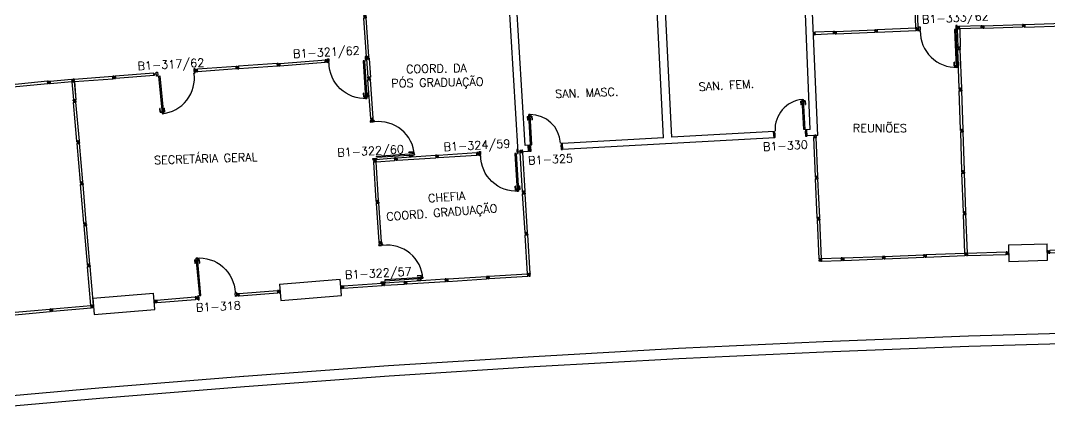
# Model space of a CAD drawing. Header units: millimetres. Extents: x 2958 to 3256, y 1036 to 1150.
# Drawn here: x 3075.35 to 3100.29, y 1122.4 to 1131.87 of the extents above; entities that cross this region are included whole.
import ezdxf

# ---------------------------------------------------------------- set-up
doc = ezdxf.new("R2010")
doc.units = ezdxf.units.MM
for name, color, linetype in [('ALV', 2, 'Continuous'), ('BANC', 2, 'Continuous'), ('DIV', 2, 'Continuous'), ('PORTA', 2, 'Continuous'), ('TEXTO', 2, 'Continuous'), ('TEXTO-ENDEREÇO', 2, 'Continuous')]:
    doc.layers.add(name, color=color, linetype=linetype)
doc.styles.add('UNB-100', font='simplex.shx', dxfattribs={"height": 0.2})
doc.styles.add('UNB-100-1', font='simplex.shx', dxfattribs={"height": 0.2})

# ---------------------------------------------------------------- blocks, each defined once
blk = doc.blocks.new('DIVMT-SLC')
for p, q in [((-0.03, 0.03), (-0.03, 0.006)), ((-0.008, 0.03), (-0.03, 0.03)), ((-0.0185, 0.006), (-0.03, 0.006)), ((-0.0185, -0.006), (-0.0185, 0.006)), ((-0.008, 0.03), (-0.008, 0.02)), ((-0.008, 0.02), (0.008, 0.02)), ((-0.0051, 0), (0.0051, 0)), ((0.0051, 0), (-0.0051, 0)), ((-0.0051, 0), (0.0051, 0)), ((0, -0.0051), (0, 0.0051)), ((0, 0.0051), (0, -0.0051)), ((0.008, 0.03), (0.008, 0.02)), ((0.008, 0.03), (0.03, 0.03)), ((0.0205, 0.006), (0.03, 0.006)), ((0.0205, -0.006), (0.0205, 0.006)), ((0.0205, 0.006), (0.0205, -0.006)), ((0.0205, 0.006), (0.03, 0.006)), ((0.97, 0.03), (0.03, 0.03)), ((0.03, 0.006), (0.03, 0.03)), ((0.03, -0.03), (0.03, 0.03)), ((0.03, -0.005), (0.03, 0.005)), ((0.97, -0.03), (0.97, 0.03)), ((0.97, 0.03), (0.97, 0.009)), ((0.97, 0.009), (0.97, 0.027)), ((0.9795, 0.006), (0.97, 0.006)), ((0.97, -0.005), (0.97, 0.005)), ((0.9795, 0.006), (0.9795, -0.006)), ((1.0051, 0), (0.9949, 0)), ((1, 0.0051), (1, -0.0051)), ((-0.0185, -0.006), (-0.03, -0.006)), ((-0.03, -0.03), (-0.03, -0.006)), ((-0.008, -0.03), (-0.03, -0.03)), ((-0.008, -0.03), (-0.008, -0.02)), ((-0.008, -0.02), (0.008, -0.02)), ((0.008, -0.03), (0.008, -0.02)), ((0.008, -0.03), (0.03, -0.03)), ((0.0205, -0.006), (0.03, -0.006)), ((0.0205, -0.006), (0.03, -0.006)), ((0.03, -0.006), (0.03, -0.03)), ((0.97, -0.03), (0.03, -0.03)), ((0.9795, -0.006), (0.97, -0.006)), ((0.97, -0.009), (0.97, -0.027))]:
    blk.add_line(p, q)
blk = doc.blocks.new('MTT-SLC')
for p, q in [((-0.008, 0.03), (-0.03, 0.03)), ((-0.03, 0.03), (-0.03, 0.006)), ((-0.0185, 0.006), (-0.03, 0.006)), ((-0.0185, -0.006), (-0.0185, 0.006)), ((-0.008, 0.03), (-0.008, 0.02)), ((-0.008, 0.02), (0.008, 0.02)), ((-0.0051, 0), (0.0051, 0)), ((0, -0.0051), (0, 0.0051)), ((0.008, 0.03), (0.03, 0.03)), ((0.008, 0.03), (0.008, 0.02)), ((0.0205, -0.006), (0.0205, 0.006)), ((0.0205, 0.006), (0.03, 0.006)), ((0.03, 0.006), (0.03, 0.03)), ((-0.03, -0.03), (-0.03, -0.006)), ((-0.0185, -0.006), (-0.03, -0.006)), ((-0.008, -0.03), (-0.03, -0.03)), ((-0.008, -0.02), (0.008, -0.02)), ((-0.008, -0.03), (-0.008, -0.02)), ((0.008, -0.03), (0.008, -0.02)), ((0.008, -0.03), (0.03, -0.03)), ((0.0205, -0.006), (0.03, -0.006)), ((0.03, -0.006), (0.03, -0.03))]:
    blk.add_line(p, q)
blk = doc.blocks.new('PDV2D-SLC')
at = {"layer": 'DIV'}
for p, q in [((0.03, 0.05), (0.06, 0.05)), ((0.03, 0.035), (0.03, 0.05)), ((0.03, -0.035), (0.03, 0.035)), ((0.06, 0.05), (0.06, -0.02)), ((0.941, 0.05), (0.941, -0.02)), ((0.971, 0.05), (0.941, 0.05)), ((0.971, 0.035), (0.971, 0.05)), ((0.971, -0.035), (0.971, 0.035)), ((0.03, -0.05), (0.03, -0.035)), ((0.05, -0.05), (0.03, -0.05)), ((0.05, -0.02), (0.06, -0.02)), ((0.05, -0.02), (0.05, -0.05)), ((0.079, -0.05), (0.109, -0.05)), ((0.079, -0.05), (0.079, -0.965)), ((0.109, -0.05), (0.109, -0.965)), ((0.951, -0.02), (0.941, -0.02)), ((0.951, -0.02), (0.951, -0.05)), ((0.951, -0.05), (0.971, -0.05)), ((0.971, -0.05), (0.971, -0.035)), ((0.109, -0.965), (0.079, -0.965))]:
    blk.add_line(p, q, dxfattribs=at)
at = {"layer": 'DIV', "color": 1}
for p, q in [((0.036, -0.925), (0.036, -0.835)), ((0.046, -0.835), (0.036, -0.835)), ((0.036, -0.925), (0.076, -0.925)), ((0.046, -0.915), (0.046, -0.835)), ((0.046, -0.915), (0.076, -0.915)), ((0.141, -0.915), (0.111, -0.915)), ((0.151, -0.925), (0.111, -0.925)), ((0.141, -0.915), (0.141, -0.835)), ((0.141, -0.835), (0.151, -0.835)), ((0.151, -0.925), (0.151, -0.835))]:
    blk.add_line(p, q, dxfattribs=at)
blk.add_arc((0.076, -0.1), 0.865, 270, 3.3214, dxfattribs=at)
blk = doc.blocks.new('MDIVMT-SLC')
for p, q in [((-0.03, 0.03), (-0.03, 0.006)), ((-0.008, 0.03), (-0.03, 0.03)), ((-0.0185, 0.006), (-0.03, 0.006)), ((-0.0185, -0.006), (-0.0185, 0.006)), ((-0.008, 0.03), (-0.008, 0.02)), ((-0.008, 0.02), (0.008, 0.02)), ((-0.0051, 0), (0.0051, 0)), ((-0.0051, 0), (0.0051, 0)), ((0, -0.0051), (0, 0.0051)), ((0, -0.0051), (0, 0.0051)), ((0.008, 0.03), (0.008, 0.02)), ((0.008, 0.03), (0.03, 0.03)), ((0.0205, 0.006), (0.03, 0.006)), ((0.0205, -0.006), (0.0205, 0.006)), ((0.0205, 0.006), (0.03, 0.006)), ((0.0205, -0.006), (0.0205, 0.006)), ((0.03, 0.03), (0.03, -0.03)), ((0.03, 0.03), (0.47, 0.03)), ((0.03, 0.006), (0.03, 0.03)), ((0.03, 0.009), (0.03, 0.027)), ((0.03, 0.005), (0.03, -0.005)), ((0.47, 0.03), (0.47, -0.03)), ((0.4795, 0.006), (0.47, 0.006)), ((0.47, 0.005), (0.47, -0.005)), ((0.4795, -0.006), (0.4795, 0.006)), ((0.4949, 0), (0.5051, 0)), ((0.5051, 0), (0.4949, 0)), ((0.5, -0.0051), (0.5, 0.0051)), ((-0.0185, -0.006), (-0.03, -0.006)), ((-0.03, -0.03), (-0.03, -0.006)), ((-0.008, -0.03), (-0.03, -0.03)), ((-0.008, -0.03), (-0.008, -0.02)), ((-0.008, -0.02), (0.008, -0.02)), ((0.008, -0.03), (0.008, -0.02)), ((0.008, -0.03), (0.03, -0.03)), ((0.0205, -0.006), (0.03, -0.006)), ((0.0205, -0.006), (0.03, -0.006)), ((0.03, -0.006), (0.03, -0.03)), ((0.03, -0.03), (0.03, -0.009)), ((0.03, -0.009), (0.03, -0.027)), ((0.03, -0.03), (0.47, -0.03)), ((0.4795, -0.006), (0.47, -0.006))]:
    blk.add_line(p, q)
blk = doc.blocks.new('MTINI-SLC')
for p, q in [((-0.03, 0.008), (-0.03, 0.03)), ((0.03, 0.03), (-0.03, 0.03)), ((-0.03, 0.008), (-0.02, 0.008)), ((-0.009, 0.03), (-0.027, 0.03)), ((-0.02, 0.008), (-0.02, 0)), ((-0.001, 0), (-0.02, 0)), ((-0.006, 0.02), (-0.006, 0.03)), ((-0.006, 0.023), (-0.006, 0.027)), ((-0.006, 0.02), (0.006, 0.02)), ((0.005, 0.03), (-0.005, 0.03)), ((0.005, 0), (-0.005, 0)), ((0.004, 0.02), (-0.004, 0.02)), ((0.02, 0), (-0.001, 0)), ((0, -0.005), (0, 0.005)), ((0.006, 0.02), (0.006, 0.03)), ((0.006, 0.023), (0.006, 0.027)), ((0.009, 0.03), (0.027, 0.03)), ((0.03, 0.008), (0.02, 0.008)), ((0.02, 0), (0.02, 0.008)), ((0.03, 0.008), (0.03, 0.03))]:
    blk.add_line(p, q)
blk = doc.blocks.new('PDV2E-SLC')
at = {"layer": 'DIV', "color": 1}
for p, q in [((0.023, 0.925), (0.063, 0.925)), ((0.023, 0.925), (0.023, 0.835)), ((0.033, 0.835), (0.023, 0.835)), ((0.033, 0.915), (0.063, 0.915)), ((0.033, 0.915), (0.033, 0.835)), ((0.138, 0.925), (0.097, 0.925)), ((0.128, 0.915), (0.097, 0.915)), ((0.128, 0.915), (0.128, 0.835)), ((0.128, 0.835), (0.137, 0.835)), ((0.138, 0.925), (0.138, 0.835))]:
    blk.add_line(p, q, dxfattribs=at)
at = {"layer": 'DIV'}
for p, q in [((0.065, 0.05), (0.065, 0.965)), ((0.095, 0.965), (0.065, 0.965)), ((0.095, 0.05), (0.095, 0.965)), ((0.049, 0.05), (0.029, 0.05)), ((0.029, 0.05), (0.029, 0.035)), ((0.029, 0.035), (0.029, -0.035)), ((0.049, 0.02), (0.049, 0.05)), ((0.049, 0.02), (0.059, 0.02)), ((0.059, -0.05), (0.059, 0.02)), ((0.065, 0.05), (0.095, 0.05)), ((0.928, -0.05), (0.928, 0.02)), ((0.938, 0.02), (0.928, 0.02)), ((0.938, 0.05), (0.958, 0.05)), ((0.938, 0.02), (0.938, 0.05)), ((0.958, 0.05), (0.958, 0.035)), ((0.958, 0.035), (0.958, -0.035)), ((0.029, -0.035), (0.029, -0.05)), ((0.029, -0.05), (0.059, -0.05)), ((0.958, -0.05), (0.928, -0.05)), ((0.958, -0.035), (0.958, -0.05))]:
    blk.add_line(p, q, dxfattribs=at)
at = {"layer": 'DIV', "color": 1}
blk.add_arc((0.062, 0.1), 0.865, 356.6786, 90, dxfattribs=at)
blk = doc.blocks.new('DIV-SLC')
for p, q in [((-0.0051, 0), (0.0051, 0)), ((0, -0.0051), (0, 0.0051)), ((0.0205, 0.006), (0.03, 0.006)), ((0.0205, -0.006), (0.0205, 0.006)), ((0.03, 0.03), (0.97, 0.03)), ((0.03, 0.03), (0.03, -0.03)), ((0.03, 0.009), (0.03, 0.027)), ((0.03, 0.005), (0.03, -0.005)), ((0.97, 0.03), (0.97, -0.03)), ((0.9795, 0.006), (0.97, 0.006)), ((0.97, 0.005), (0.97, -0.005)), ((0.9795, -0.006), (0.9795, 0.006)), ((1.0051, 0), (0.9949, 0)), ((0.9949, 0), (1.0051, 0)), ((1, -0.0051), (1, 0.0051)), ((0.0205, -0.006), (0.03, -0.006)), ((0.03, -0.03), (0.03, -0.009)), ((0.03, -0.009), (0.03, -0.027)), ((0.03, -0.03), (0.97, -0.03)), ((0.9795, -0.006), (0.97, -0.006))]:
    blk.add_line(p, q)
blk = doc.blocks.new('PE80-SLC')
for p, q in [((0.075, 0), (-0.075, 0)), ((-0.075, -0.03), (-0.075, 0)), ((0.075, 0), (0.075, -0.02)), ((0.777, 0.01), (0.687, 0.01)), ((0.687, 0), (0.687, 0.01)), ((0.777, 0.01), (0.777, -0.03)), ((0.04, -0.03), (-0.075, -0.03)), ((0.075, -0.02), (0.04, -0.02)), ((0.04, -0.03), (0.04, -0.02)), ((0.085, -0.03), (0.817, -0.03)), ((0.085, -0.03), (0.085, -0.065)), ((0.085, -0.065), (0.817, -0.065)), ((0.767, 0), (0.687, 0)), ((0.767, -0.095), (0.687, -0.095)), ((0.687, -0.095), (0.687, -0.105)), ((0.777, -0.105), (0.687, -0.105)), ((0.767, 0), (0.767, -0.03)), ((0.767, -0.095), (0.767, -0.065)), ((0.777, -0.105), (0.777, -0.065)), ((0.817, -0.065), (0.817, -0.03)), ((0.04, -0.771), (-0.075, -0.771)), ((-0.075, -0.771), (-0.075, -0.801)), ((0.075, -0.801), (-0.075, -0.801)), ((0.075, -0.802), (-0.075, -0.802)), ((0.04, -0.771), (0.04, -0.781)), ((0.075, -0.781), (0.04, -0.781)), ((0.075, -0.801), (0.075, -0.781))]:
    blk.add_line(p, q)
blk.add_arc((0.085, -0.03), 0.731, 270, 357.3429)
blk = doc.blocks.new('PD80-SLC')
for p, q in [((-0.777, 0.01), (-0.777, -0.03)), ((-0.777, 0.01), (-0.687, 0.01)), ((-0.687, 0), (-0.687, 0.01)), ((-0.075, 0), (0.075, 0)), ((-0.075, 0), (-0.075, -0.02)), ((0.075, -0.03), (0.075, 0)), ((-0.817, -0.065), (-0.817, -0.03)), ((-0.085, -0.03), (-0.817, -0.03)), ((-0.085, -0.065), (-0.817, -0.065)), ((-0.777, -0.105), (-0.777, -0.065)), ((-0.777, -0.105), (-0.687, -0.105)), ((-0.767, 0), (-0.767, -0.03)), ((-0.767, 0), (-0.687, 0)), ((-0.767, -0.095), (-0.767, -0.065)), ((-0.767, -0.095), (-0.687, -0.095)), ((-0.687, -0.095), (-0.687, -0.105)), ((-0.085, -0.03), (-0.085, -0.065)), ((-0.075, -0.02), (-0.04, -0.02)), ((-0.04, -0.03), (-0.04, -0.02)), ((-0.04, -0.03), (0.075, -0.03)), ((-0.075, -0.781), (-0.04, -0.781)), ((-0.075, -0.801), (-0.075, -0.781)), ((-0.075, -0.801), (0.075, -0.801)), ((-0.075, -0.802), (0.075, -0.802)), ((-0.04, -0.771), (0.075, -0.771)), ((-0.04, -0.771), (-0.04, -0.781)), ((0.075, -0.771), (0.075, -0.801))]:
    blk.add_line(p, q)
blk.add_arc((-0.085, -0.03), 0.731, 182.6571, 270)

msp = doc.modelspace()

# ---------------------------------------------------------------- linework, layer by layer
at = {"layer": 'ALV'}
for p, q in [((3094.677, 1129.087), (3094.294, 1138.16)), ((3087.414, 1128.684), (3086.873, 1137.778)), ((3094.496, 1129.227), (3094.293, 1134.073)), ((3087.58, 1128.844), (3087.293, 1133.685)), ((3090.938, 1129.03), (3090.693, 1133.874)), ((3091.136, 1129.041), (3090.892, 1133.885)), ((3094.496, 1129.227), (3094.397, 1129.222)), ((3094.397, 1129.222), (3094.412, 1129.072)), ((3090.938, 1129.03), (3088.48, 1128.894)), ((3093.636, 1129.029), (3088.489, 1128.744)), ((3093.62, 1129.178), (3091.136, 1129.041)), ((3093.595, 1129.177), (3093.611, 1129.028)), ((3094.677, 1129.087), (3094.437, 1129.073)), ((3087.664, 1128.698), (3087.414, 1128.684)), ((3087.679, 1128.849), (3087.58, 1128.844)), ((3087.664, 1128.698), (3087.654, 1128.848)), ((3088.489, 1128.744), (3088.48, 1128.894)), ((3088.48, 1128.894), (3088.489, 1128.744))]:
    msp.add_line(p, q, dxfattribs=at)
at = {"layer": 'BANC'}
for p, q in [((3098.333, 1124.217), (3094.817, 1124.082)), ((3101.852, 1124.321), (3098.335, 1124.217)), ((3094.815, 1124.082), (3091.3, 1123.917)), ((3098.342, 1123.967), (3094.827, 1123.832)), ((3101.859, 1124.072), (3098.343, 1123.967)), ((3087.783, 1123.722), (3084.272, 1123.498)), ((3091.298, 1123.917), (3087.785, 1123.722)), ((3094.827, 1123.832), (3091.312, 1123.667)), ((3084.27, 1123.497), (3080.76, 1123.243)), ((3087.799, 1123.473), (3084.288, 1123.248)), ((3091.312, 1123.667), (3087.799, 1123.473)), ((3080.758, 1123.243), (3077.251, 1122.959)), ((3084.288, 1123.248), (3080.778, 1122.994)), ((3077.249, 1122.958), (3073.745, 1122.644)), ((3080.778, 1122.994), (3077.271, 1122.709)), ((3077.271, 1122.709), (3073.767, 1122.395))]:
    msp.add_line(p, q, dxfattribs=at)
at = {"layer": 'DIV'}
for p, q in [((3098.081, 1131.699), (3098.091, 1131.7)), ((3098.091, 1131.7), (3098.081, 1131.699)), ((3098.086, 1131.705), (3098.086, 1131.694)), ((3098.106, 1131.706), (3098.116, 1131.706)), ((3098.106, 1131.706), (3098.106, 1131.694)), ((3098.106, 1131.694), (3098.116, 1131.694)), ((3098.639, 1131.746), (3098.115, 1131.73)), ((3098.117, 1131.67), (3098.115, 1131.73)), ((3098.116, 1131.695), (3098.116, 1131.705)), ((3098.641, 1131.686), (3098.117, 1131.67)), ((3098.661, 1131.747), (3098.639, 1131.746)), ((3098.64, 1131.722), (3098.639, 1131.746)), ((3098.641, 1131.686), (3098.639, 1131.746)), ((3098.639, 1131.746), (3098.64, 1131.725)), ((3098.64, 1131.725), (3098.639, 1131.743)), ((3098.649, 1131.722), (3098.64, 1131.722)), ((3098.649, 1131.722), (3098.64, 1131.722)), ((3098.64, 1131.711), (3098.64, 1131.721)), ((3098.65, 1131.71), (3098.64, 1131.71)), ((3098.64, 1131.71), (3098.641, 1131.686)), ((3098.65, 1131.71), (3098.64, 1131.71)), ((3098.64, 1131.707), (3098.641, 1131.689)), ((3098.663, 1131.687), (3098.641, 1131.686)), ((3098.649, 1131.722), (3098.65, 1131.71)), ((3098.649, 1131.722), (3098.65, 1131.71)), ((3098.661, 1131.747), (3098.661, 1131.737)), ((3098.677, 1131.737), (3098.661, 1131.737)), ((3098.663, 1131.687), (3098.662, 1131.697)), ((3098.678, 1131.697), (3098.662, 1131.697)), ((3098.675, 1131.717), (3098.665, 1131.717)), ((3098.675, 1131.717), (3098.665, 1131.717)), ((3098.67, 1131.722), (3098.67, 1131.712)), ((3098.67, 1131.722), (3098.67, 1131.712)), ((3098.677, 1131.747), (3098.699, 1131.748)), ((3098.677, 1131.747), (3098.677, 1131.737)), ((3098.679, 1131.687), (3098.678, 1131.697)), ((3098.679, 1131.687), (3098.701, 1131.688)), ((3098.688, 1131.723), (3098.7, 1131.724)), ((3098.688, 1131.723), (3098.688, 1131.711)), ((3098.688, 1131.711), (3098.7, 1131.712)), ((3098.699, 1131.748), (3098.7, 1131.724)), ((3098.701, 1131.688), (3098.7, 1131.712)), ((3094.581, 1131.556), (3094.591, 1131.556)), ((3094.591, 1131.556), (3094.581, 1131.556)), ((3094.586, 1131.561), (3094.586, 1131.551)), ((3094.606, 1131.563), (3094.616, 1131.564)), ((3094.606, 1131.563), (3094.607, 1131.551)), ((3094.607, 1131.551), (3094.616, 1131.552)), ((3095.058, 1131.607), (3094.615, 1131.588)), ((3094.617, 1131.528), (3094.615, 1131.588)), ((3094.616, 1131.553), (3094.616, 1131.563)), ((3095.06, 1131.547), (3094.617, 1131.528)), ((3095.08, 1131.608), (3095.058, 1131.607)), ((3095.059, 1131.583), (3095.058, 1131.607)), ((3095.06, 1131.547), (3095.058, 1131.607)), ((3095.058, 1131.607), (3095.059, 1131.586)), ((3095.059, 1131.586), (3095.058, 1131.604)), ((3095.068, 1131.584), (3095.059, 1131.583)), ((3095.068, 1131.584), (3095.059, 1131.583)), ((3095.059, 1131.572), (3095.059, 1131.582)), ((3095.069, 1131.572), (3095.059, 1131.571)), ((3095.069, 1131.572), (3095.059, 1131.571)), ((3095.059, 1131.571), (3095.06, 1131.547)), ((3095.059, 1131.568), (3095.06, 1131.55)), ((3095.082, 1131.548), (3095.06, 1131.547)), ((3095.068, 1131.584), (3095.069, 1131.572)), ((3095.068, 1131.584), (3095.069, 1131.572)), ((3095.08, 1131.608), (3095.08, 1131.598)), ((3095.096, 1131.599), (3095.08, 1131.598)), ((3095.098, 1131.559), (3095.082, 1131.558)), ((3095.082, 1131.548), (3095.082, 1131.558)), ((3095.094, 1131.579), (3095.084, 1131.579)), ((3095.094, 1131.579), (3095.084, 1131.579)), ((3095.089, 1131.584), (3095.089, 1131.574)), ((3095.089, 1131.584), (3095.089, 1131.574)), ((3095.096, 1131.609), (3095.118, 1131.61)), ((3095.096, 1131.609), (3095.096, 1131.599)), ((3095.098, 1131.549), (3095.098, 1131.559)), ((3095.098, 1131.549), (3095.12, 1131.55)), ((3095.107, 1131.586), (3095.108, 1131.574)), ((3095.107, 1131.586), (3095.119, 1131.586)), ((3095.108, 1131.574), (3095.119, 1131.574)), ((3095.118, 1131.61), (3095.119, 1131.586)), ((3095.12, 1131.55), (3095.119, 1131.574)), ((3081.596, 1130.829), (3081.574, 1130.828)), ((3081.574, 1130.828), (3081.575, 1130.804)), ((3081.587, 1130.804), (3081.575, 1130.804)), ((3081.578, 1130.768), (3081.576, 1130.792)), ((3081.588, 1130.792), (3081.576, 1130.792)), ((3081.6, 1130.769), (3081.578, 1130.768)), ((3081.588, 1130.792), (3081.587, 1130.804)), ((3081.596, 1130.829), (3081.596, 1130.819)), ((3081.596, 1130.819), (3081.612, 1130.82)), ((3081.599, 1130.779), (3081.615, 1130.78)), ((3081.6, 1130.769), (3081.599, 1130.779)), ((3081.6, 1130.799), (3081.611, 1130.8)), ((3081.6, 1130.799), (3081.611, 1130.8)), ((3081.606, 1130.795), (3081.605, 1130.805)), ((3081.606, 1130.795), (3081.605, 1130.805)), ((3081.612, 1130.83), (3081.633, 1130.832)), ((3081.612, 1130.83), (3081.612, 1130.82)), ((3081.616, 1130.77), (3081.615, 1130.78)), ((3081.616, 1130.77), (3081.638, 1130.772)), ((3081.626, 1130.807), (3081.635, 1130.808)), ((3081.626, 1130.807), (3081.635, 1130.808)), ((3081.626, 1130.795), (3081.626, 1130.807)), ((3081.626, 1130.795), (3081.626, 1130.807)), ((3081.626, 1130.795), (3081.636, 1130.796)), ((3081.626, 1130.795), (3081.636, 1130.796)), ((3081.633, 1130.832), (3082.755, 1130.921)), ((3081.635, 1130.808), (3081.633, 1130.832)), ((3081.633, 1130.832), (3081.638, 1130.772)), ((3081.635, 1130.811), (3081.634, 1130.829)), ((3081.635, 1130.807), (3081.636, 1130.797)), ((3081.636, 1130.796), (3081.638, 1130.772)), ((3081.636, 1130.793), (3081.637, 1130.775)), ((3081.638, 1130.772), (3081.636, 1130.793)), ((3081.638, 1130.772), (3082.737, 1130.86)), ((3082.755, 1130.921), (3082.733, 1130.919)), ((3082.733, 1130.919), (3082.734, 1130.896)), ((3082.746, 1130.896), (3082.734, 1130.896)), ((3082.747, 1130.884), (3082.735, 1130.884)), ((3082.737, 1130.86), (3082.735, 1130.884)), ((3082.759, 1130.861), (3082.737, 1130.86)), ((3082.747, 1130.884), (3082.746, 1130.896)), ((3082.755, 1130.921), (3082.755, 1130.911)), ((3082.755, 1130.911), (3082.771, 1130.912)), ((3082.758, 1130.871), (3082.774, 1130.872)), ((3082.759, 1130.861), (3082.758, 1130.871)), ((3082.759, 1130.891), (3082.77, 1130.892)), ((3082.759, 1130.891), (3082.77, 1130.892)), ((3082.765, 1130.886), (3082.764, 1130.897)), ((3082.765, 1130.886), (3082.764, 1130.897)), ((3082.771, 1130.922), (3082.792, 1130.924)), ((3082.771, 1130.922), (3082.771, 1130.912)), ((3082.775, 1130.862), (3082.774, 1130.872)), ((3082.775, 1130.862), (3082.797, 1130.864)), ((3082.785, 1130.899), (3082.794, 1130.9)), ((3082.785, 1130.899), (3082.794, 1130.9)), ((3082.785, 1130.887), (3082.785, 1130.899)), ((3082.785, 1130.887), (3082.785, 1130.899)), ((3082.785, 1130.887), (3082.795, 1130.888)), ((3082.785, 1130.887), (3082.795, 1130.888)), ((3082.792, 1130.924), (3082.797, 1130.864)), ((3082.794, 1130.9), (3082.792, 1130.924)), ((3082.794, 1130.903), (3082.793, 1130.921)), ((3082.794, 1130.899), (3082.795, 1130.889)), ((3082.795, 1130.888), (3082.797, 1130.864)), ((3082.797, 1130.864), (3082.795, 1130.885)), ((3082.795, 1130.885), (3082.796, 1130.867)), ((3076.065, 1130.405), (3076.587, 1130.45)), ((3076.587, 1130.45), (3076.593, 1130.39)), ((3076.652, 1130.391), (3076.647, 1130.451)), ((3076.027, 1130.402), (3076.005, 1130.4)), ((3076.005, 1130.4), (3076.007, 1130.376)), ((3076.019, 1130.377), (3076.007, 1130.376)), ((3076.02, 1130.365), (3076.008, 1130.364)), ((3076.01, 1130.34), (3076.008, 1130.364)), ((3076.032, 1130.342), (3076.01, 1130.34)), ((3076.02, 1130.365), (3076.019, 1130.377)), ((3076.027, 1130.402), (3076.028, 1130.392)), ((3076.028, 1130.392), (3076.044, 1130.393)), ((3076.031, 1130.352), (3076.047, 1130.353)), ((3076.032, 1130.342), (3076.031, 1130.352)), ((3076.032, 1130.372), (3076.043, 1130.373)), ((3076.032, 1130.372), (3076.043, 1130.373)), ((3076.038, 1130.367), (3076.037, 1130.377)), ((3076.038, 1130.367), (3076.037, 1130.377)), ((3076.043, 1130.403), (3076.065, 1130.405)), ((3076.043, 1130.403), (3076.044, 1130.393)), ((3076.048, 1130.343), (3076.047, 1130.353)), ((3076.048, 1130.343), (3076.07, 1130.345)), ((3076.057, 1130.38), (3076.067, 1130.381)), ((3076.057, 1130.38), (3076.067, 1130.381)), ((3076.058, 1130.368), (3076.057, 1130.38)), ((3076.058, 1130.368), (3076.057, 1130.38)), ((3076.058, 1130.368), (3076.068, 1130.369)), ((3076.058, 1130.368), (3076.068, 1130.369)), ((3076.065, 1130.405), (3076.07, 1130.345)), ((3076.067, 1130.381), (3076.065, 1130.405)), ((3076.067, 1130.384), (3076.065, 1130.402)), ((3076.067, 1130.38), (3076.068, 1130.37)), ((3076.068, 1130.369), (3076.07, 1130.345)), ((3076.07, 1130.345), (3076.068, 1130.366)), ((3076.068, 1130.366), (3076.07, 1130.348)), ((3076.07, 1130.345), (3076.593, 1130.39)), ((3076.599, 1130.427), (3076.589, 1130.426)), ((3076.59, 1130.425), (3076.59, 1130.415)), ((3076.6, 1130.415), (3076.59, 1130.414)), ((3076.6, 1130.415), (3076.599, 1130.427)), ((3076.625, 1130.423), (3076.615, 1130.422)), ((3076.615, 1130.422), (3076.625, 1130.423)), ((3076.625, 1130.419), (3076.615, 1130.418)), ((3076.615, 1130.418), (3076.625, 1130.419)), ((3076.62, 1130.417), (3076.619, 1130.427)), ((3076.619, 1130.424), (3076.62, 1130.414)), ((3076.64, 1130.426), (3076.649, 1130.427)), ((3076.64, 1130.426), (3076.641, 1130.414)), ((3076.641, 1130.414), (3076.65, 1130.415)), ((3076.65, 1130.416), (3076.649, 1130.426)), ((3083.838, 1129.499), (3083.862, 1129.501)), ((3083.84, 1129.477), (3083.838, 1129.499)), ((3083.84, 1129.477), (3083.85, 1129.478)), ((3083.841, 1129.461), (3083.851, 1129.462)), ((3083.841, 1129.461), (3083.842, 1129.439)), ((3083.842, 1129.439), (3083.902, 1129.443)), ((3083.866, 1129.441), (3083.842, 1129.439)), ((3083.85, 1129.478), (3083.851, 1129.462)), ((3083.863, 1129.489), (3083.862, 1129.501)), ((3083.863, 1129.489), (3083.875, 1129.49)), ((3083.875, 1129.471), (3083.865, 1129.471)), ((3083.865, 1129.471), (3083.875, 1129.471)), ((3083.877, 1129.451), (3083.866, 1129.45)), ((3083.866, 1129.45), (3083.877, 1129.451)), ((3083.866, 1129.45), (3083.866, 1129.441)), ((3083.866, 1129.45), (3083.866, 1129.441)), ((3083.867, 1129.441), (3083.877, 1129.441)), ((3083.87, 1129.476), (3083.87, 1129.466)), ((3083.87, 1129.466), (3083.87, 1129.476)), ((3083.87, 1129.476), (3083.87, 1129.466)), ((3083.898, 1129.503), (3083.874, 1129.501)), ((3083.875, 1129.49), (3083.874, 1129.501)), ((3083.877, 1129.451), (3083.878, 1129.441)), ((3083.877, 1129.451), (3083.878, 1129.441)), ((3083.878, 1129.441), (3083.902, 1129.443)), ((3083.899, 1129.481), (3083.89, 1129.48)), ((3083.89, 1129.48), (3083.891, 1129.464)), ((3083.901, 1129.465), (3083.891, 1129.464)), ((3083.899, 1129.481), (3083.898, 1129.503)), ((3083.901, 1129.465), (3083.902, 1129.443)), ((3083.966, 1128.505), (3084.415, 1128.541)), ((3083.97, 1128.445), (3084.419, 1128.481)), ((3084.437, 1128.542), (3084.415, 1128.541)), ((3084.417, 1128.517), (3084.415, 1128.541)), ((3084.415, 1128.541), (3084.419, 1128.481)), ((3084.426, 1128.518), (3084.417, 1128.517)), ((3084.426, 1128.518), (3084.417, 1128.517)), ((3084.417, 1128.516), (3084.418, 1128.506)), ((3084.427, 1128.506), (3084.418, 1128.505)), ((3084.427, 1128.506), (3084.418, 1128.505)), ((3084.418, 1128.505), (3084.419, 1128.481)), ((3084.441, 1128.483), (3084.419, 1128.481)), ((3084.426, 1128.518), (3084.427, 1128.506)), ((3084.427, 1128.506), (3084.426, 1128.518)), ((3084.437, 1128.542), (3084.438, 1128.532)), ((3084.454, 1128.534), (3084.438, 1128.532)), ((3084.457, 1128.494), (3084.441, 1128.493)), ((3084.441, 1128.483), (3084.441, 1128.493)), ((3084.452, 1128.513), (3084.442, 1128.513)), ((3084.442, 1128.513), (3084.452, 1128.513)), ((3084.452, 1128.513), (3084.442, 1128.513)), ((3084.447, 1128.518), (3084.448, 1128.508)), ((3084.448, 1128.508), (3084.447, 1128.518)), ((3084.453, 1128.544), (3084.475, 1128.545)), ((3084.453, 1128.544), (3084.454, 1128.534)), ((3084.457, 1128.484), (3084.457, 1128.494)), ((3084.457, 1128.484), (3084.479, 1128.485)), ((3084.064, 1126.507), (3084.042, 1126.506)), ((3084.044, 1126.482), (3084.042, 1126.506)), ((3084.053, 1126.482), (3084.044, 1126.482)), ((3084.053, 1126.482), (3084.044, 1126.482)), ((3084.045, 1126.47), (3084.046, 1126.446)), ((3084.054, 1126.47), (3084.045, 1126.47)), ((3084.054, 1126.47), (3084.045, 1126.47)), ((3084.068, 1126.447), (3084.046, 1126.446)), ((3084.053, 1126.482), (3084.054, 1126.47)), ((3084.054, 1126.47), (3084.053, 1126.482)), ((3084.064, 1126.507), (3084.065, 1126.497)), ((3084.081, 1126.498), (3084.065, 1126.497)), ((3084.084, 1126.459), (3084.068, 1126.457)), ((3084.068, 1126.447), (3084.068, 1126.457)), ((3084.079, 1126.478), (3084.069, 1126.478)), ((3084.069, 1126.478), (3084.079, 1126.478)), ((3084.079, 1126.478), (3084.069, 1126.478)), ((3084.074, 1126.483), (3084.075, 1126.473)), ((3084.075, 1126.473), (3084.074, 1126.483)), ((3084.08, 1126.508), (3084.102, 1126.51)), ((3084.08, 1126.508), (3084.081, 1126.498)), ((3084.084, 1126.449), (3084.084, 1126.459)), ((3084.084, 1126.449), (3084.106, 1126.45)), ((3084.092, 1126.485), (3084.104, 1126.486)), ((3084.092, 1126.485), (3084.093, 1126.473)), ((3084.093, 1126.473), (3084.105, 1126.474)), ((3084.102, 1126.51), (3084.104, 1126.486)), ((3084.106, 1126.45), (3084.105, 1126.474)), ((3099.297, 1126.433), (3100.236, 1126.461)), ((3100.248, 1126.061), (3100.236, 1126.461)), ((3099.264, 1126.262), (3099.242, 1126.262)), ((3099.242, 1126.262), (3099.242, 1126.238)), ((3099.254, 1126.238), (3099.242, 1126.238)), ((3099.244, 1126.202), (3099.243, 1126.226)), ((3099.254, 1126.226), (3099.243, 1126.226)), ((3099.266, 1126.202), (3099.244, 1126.202)), ((3099.254, 1126.226), (3099.254, 1126.238)), ((3099.264, 1126.262), (3099.264, 1126.252)), ((3099.264, 1126.252), (3099.28, 1126.253)), ((3099.265, 1126.212), (3099.281, 1126.213)), ((3099.266, 1126.202), (3099.265, 1126.212)), ((3099.268, 1126.232), (3099.278, 1126.233)), ((3099.278, 1126.233), (3099.268, 1126.232)), ((3099.268, 1126.232), (3099.278, 1126.233)), ((3099.272, 1126.237), (3099.273, 1126.227)), ((3099.273, 1126.227), (3099.272, 1126.237)), ((3099.28, 1126.263), (3099.302, 1126.263)), ((3099.28, 1126.263), (3099.28, 1126.253)), ((3099.282, 1126.203), (3099.281, 1126.213)), ((3099.282, 1126.203), (3099.304, 1126.203)), ((3099.293, 1126.239), (3099.302, 1126.239)), ((3099.293, 1126.239), (3099.293, 1126.227)), ((3099.293, 1126.227), (3099.293, 1126.239)), ((3099.293, 1126.239), (3099.302, 1126.239)), ((3099.293, 1126.227), (3099.303, 1126.227)), ((3099.293, 1126.227), (3099.303, 1126.227)), ((3099.297, 1126.433), (3099.308, 1126.033)), ((3099.304, 1126.203), (3099.302, 1126.263)), ((3099.302, 1126.239), (3099.302, 1126.263)), ((3099.303, 1126.228), (3099.302, 1126.238)), ((3099.303, 1126.227), (3099.304, 1126.203)), ((3094.733, 1126.067), (3094.744, 1126.067)), ((3094.733, 1126.067), (3094.744, 1126.067)), ((3094.739, 1126.062), (3094.738, 1126.072)), ((3094.739, 1126.062), (3094.738, 1126.072)), ((3094.759, 1126.074), (3094.768, 1126.075)), ((3094.759, 1126.074), (3094.768, 1126.075)), ((3094.759, 1126.062), (3094.759, 1126.074)), ((3094.759, 1126.062), (3094.759, 1126.074)), ((3094.759, 1126.062), (3094.769, 1126.063)), ((3094.759, 1126.062), (3094.769, 1126.063)), ((3094.767, 1126.099), (3095.244, 1126.116)), ((3094.767, 1126.099), (3094.77, 1126.039)), ((3094.767, 1126.099), (3094.77, 1126.039)), ((3094.768, 1126.078), (3094.767, 1126.096)), ((3094.768, 1126.078), (3094.767, 1126.096)), ((3094.768, 1126.074), (3094.769, 1126.064)), ((3094.768, 1126.074), (3094.769, 1126.064)), ((3094.77, 1126.039), (3094.769, 1126.06)), ((3094.769, 1126.06), (3094.77, 1126.042)), ((3094.77, 1126.039), (3094.769, 1126.06)), ((3094.769, 1126.06), (3094.77, 1126.042)), ((3094.77, 1126.039), (3095.247, 1126.056)), ((3094.77, 1126.039), (3095.247, 1126.056)), ((3095.266, 1126.117), (3095.244, 1126.116)), ((3095.245, 1126.092), (3095.244, 1126.116)), ((3095.244, 1126.116), (3095.247, 1126.056)), ((3095.255, 1126.093), (3095.245, 1126.092)), ((3095.255, 1126.093), (3095.245, 1126.092)), ((3095.245, 1126.091), (3095.246, 1126.081)), ((3095.255, 1126.081), (3095.246, 1126.08)), ((3095.255, 1126.081), (3095.246, 1126.08)), ((3095.246, 1126.08), (3095.247, 1126.056)), ((3095.269, 1126.057), (3095.247, 1126.056)), ((3095.255, 1126.093), (3095.255, 1126.081)), ((3095.255, 1126.081), (3095.255, 1126.093)), ((3095.266, 1126.117), (3095.267, 1126.107)), ((3095.283, 1126.108), (3095.267, 1126.107)), ((3095.285, 1126.068), (3095.269, 1126.067)), ((3095.269, 1126.057), (3095.269, 1126.067)), ((3095.281, 1126.088), (3095.271, 1126.088)), ((3095.271, 1126.088), (3095.281, 1126.088)), ((3095.281, 1126.088), (3095.271, 1126.088)), ((3095.275, 1126.093), (3095.276, 1126.083)), ((3095.276, 1126.083), (3095.275, 1126.093)), ((3095.282, 1126.118), (3095.304, 1126.119)), ((3095.282, 1126.118), (3095.283, 1126.108)), ((3095.285, 1126.058), (3095.285, 1126.068)), ((3095.285, 1126.058), (3095.307, 1126.059)), ((3095.294, 1126.095), (3095.305, 1126.095)), ((3095.294, 1126.095), (3095.294, 1126.083)), ((3095.294, 1126.083), (3095.306, 1126.083)), ((3095.304, 1126.119), (3095.305, 1126.095)), ((3095.307, 1126.059), (3095.306, 1126.083)), ((3099.308, 1126.033), (3100.248, 1126.061)), ((3081.627, 1125.483), (3083.1, 1125.602)), ((3081.627, 1125.483), (3081.659, 1125.085)), ((3083.132, 1125.206), (3083.1, 1125.602)), ((3083.151, 1125.439), (3083.173, 1125.44)), ((3083.173, 1125.44), (3083.175, 1125.416)), ((3084.138, 1125.48), (3084.148, 1125.481)), ((3084.143, 1125.475), (3084.142, 1125.485)), ((3084.164, 1125.476), (3084.163, 1125.488)), ((3084.163, 1125.488), (3084.172, 1125.488)), ((3084.164, 1125.476), (3084.173, 1125.476)), ((3084.171, 1125.512), (3084.647, 1125.542)), ((3084.171, 1125.512), (3084.175, 1125.453)), ((3084.172, 1125.491), (3084.171, 1125.509)), ((3084.172, 1125.487), (3084.173, 1125.477)), ((3084.173, 1125.473), (3084.175, 1125.456)), ((3084.175, 1125.453), (3084.173, 1125.473)), ((3084.175, 1125.453), (3084.651, 1125.483)), ((3084.669, 1125.544), (3084.647, 1125.542)), ((3084.647, 1125.542), (3084.651, 1125.483)), ((3084.649, 1125.518), (3084.647, 1125.542)), ((3084.658, 1125.519), (3084.649, 1125.518)), ((3084.658, 1125.519), (3084.649, 1125.518)), ((3084.649, 1125.517), (3084.65, 1125.507)), ((3084.659, 1125.507), (3084.65, 1125.506)), ((3084.659, 1125.507), (3084.65, 1125.506)), ((3084.65, 1125.506), (3084.651, 1125.483)), ((3084.673, 1125.484), (3084.651, 1125.483)), ((3084.659, 1125.507), (3084.658, 1125.519)), ((3084.658, 1125.519), (3084.659, 1125.507)), ((3084.669, 1125.544), (3084.67, 1125.534)), ((3084.686, 1125.535), (3084.67, 1125.534)), ((3084.689, 1125.495), (3084.673, 1125.494)), ((3084.673, 1125.484), (3084.673, 1125.494)), ((3084.684, 1125.515), (3084.674, 1125.514)), ((3084.674, 1125.514), (3084.684, 1125.515)), ((3084.684, 1125.515), (3084.674, 1125.514)), ((3084.679, 1125.51), (3084.679, 1125.52)), ((3084.679, 1125.52), (3084.679, 1125.51)), ((3084.685, 1125.545), (3084.707, 1125.547)), ((3084.685, 1125.545), (3084.686, 1125.535)), ((3084.689, 1125.485), (3084.689, 1125.495)), ((3084.689, 1125.485), (3084.711, 1125.487)), ((3084.697, 1125.522), (3084.709, 1125.523)), ((3084.697, 1125.522), (3084.698, 1125.51)), ((3084.698, 1125.51), (3084.709, 1125.511)), ((3084.707, 1125.547), (3084.709, 1125.523)), ((3084.711, 1125.487), (3084.709, 1125.511)), ((3077.102, 1125.141), (3078.575, 1125.26)), ((3078.607, 1124.864), (3078.575, 1125.26)), ((3080.609, 1125.224), (3080.62, 1125.225)), ((3080.615, 1125.219), (3080.614, 1125.23)), ((3080.635, 1125.232), (3080.644, 1125.233)), ((3080.635, 1125.22), (3080.635, 1125.232)), ((3080.635, 1125.22), (3080.645, 1125.221)), ((3080.642, 1125.257), (3081.579, 1125.328)), ((3080.642, 1125.257), (3080.647, 1125.197)), ((3080.644, 1125.236), (3080.642, 1125.254)), ((3080.644, 1125.232), (3080.645, 1125.222)), ((3080.645, 1125.218), (3080.647, 1125.2)), ((3080.647, 1125.197), (3080.645, 1125.218)), ((3080.647, 1125.197), (3081.584, 1125.268)), ((3081.601, 1125.33), (3081.579, 1125.328)), ((3081.579, 1125.328), (3081.584, 1125.268)), ((3081.581, 1125.304), (3081.579, 1125.328)), ((3081.59, 1125.305), (3081.581, 1125.304)), ((3081.59, 1125.305), (3081.581, 1125.304)), ((3081.581, 1125.303), (3081.582, 1125.293)), ((3081.591, 1125.293), (3081.582, 1125.292)), ((3081.591, 1125.293), (3081.582, 1125.292)), ((3081.582, 1125.292), (3081.584, 1125.268)), ((3081.606, 1125.27), (3081.584, 1125.268)), ((3081.591, 1125.293), (3081.59, 1125.305)), ((3081.59, 1125.305), (3081.591, 1125.293)), ((3081.601, 1125.33), (3081.602, 1125.32)), ((3081.618, 1125.321), (3081.602, 1125.32)), ((3081.621, 1125.281), (3081.605, 1125.28)), ((3081.606, 1125.27), (3081.605, 1125.28)), ((3081.616, 1125.301), (3081.606, 1125.3)), ((3081.606, 1125.3), (3081.616, 1125.301)), ((3081.616, 1125.301), (3081.606, 1125.3)), ((3081.612, 1125.296), (3081.611, 1125.306)), ((3081.611, 1125.306), (3081.612, 1125.296)), ((3081.617, 1125.331), (3081.639, 1125.333)), ((3081.617, 1125.331), (3081.618, 1125.321)), ((3081.622, 1125.271), (3081.621, 1125.281)), ((3081.622, 1125.271), (3081.644, 1125.273)), ((3081.629, 1125.308), (3081.641, 1125.309)), ((3081.629, 1125.308), (3081.63, 1125.296)), ((3081.63, 1125.296), (3081.642, 1125.297)), ((3081.639, 1125.333), (3081.641, 1125.309)), ((3081.644, 1125.273), (3081.642, 1125.297)), ((3081.659, 1125.085), (3083.132, 1125.206)), ((3083.135, 1125.438), (3083.113, 1125.436)), ((3083.113, 1125.436), (3083.118, 1125.376)), ((3083.115, 1125.412), (3083.113, 1125.436)), ((3083.124, 1125.413), (3083.115, 1125.412)), ((3083.124, 1125.413), (3083.115, 1125.412)), ((3083.115, 1125.411), (3083.116, 1125.401)), ((3083.125, 1125.401), (3083.116, 1125.4)), ((3083.125, 1125.401), (3083.116, 1125.4)), ((3083.116, 1125.4), (3083.118, 1125.376)), ((3083.14, 1125.378), (3083.118, 1125.376)), ((3083.125, 1125.401), (3083.124, 1125.413)), ((3083.124, 1125.413), (3083.125, 1125.401)), ((3083.135, 1125.438), (3083.136, 1125.428)), ((3083.152, 1125.429), (3083.136, 1125.428)), ((3083.155, 1125.389), (3083.139, 1125.388)), ((3083.14, 1125.378), (3083.139, 1125.388)), ((3083.15, 1125.409), (3083.14, 1125.408)), ((3083.14, 1125.408), (3083.15, 1125.409)), ((3083.15, 1125.409), (3083.14, 1125.408)), ((3083.146, 1125.403), (3083.145, 1125.413)), ((3083.145, 1125.413), (3083.146, 1125.403)), ((3083.151, 1125.439), (3083.152, 1125.429)), ((3083.156, 1125.379), (3083.155, 1125.389)), ((3083.156, 1125.379), (3083.178, 1125.381)), ((3083.163, 1125.416), (3083.164, 1125.404)), ((3083.163, 1125.416), (3083.175, 1125.416)), ((3083.164, 1125.404), (3083.176, 1125.404)), ((3083.178, 1125.381), (3083.176, 1125.404)), ((3077.089, 1124.934), (3077.088, 1124.944)), ((3077.102, 1125.141), (3077.135, 1124.742)), ((3077.11, 1124.935), (3077.109, 1124.947)), ((3077.109, 1124.947), (3077.118, 1124.947)), ((3077.116, 1124.971), (3077.121, 1124.912)), ((3077.118, 1124.95), (3077.116, 1124.968)), ((3077.118, 1124.946), (3077.119, 1124.936)), ((3077.084, 1124.938), (3077.094, 1124.939)), ((3077.11, 1124.935), (3077.119, 1124.936)), ((3077.119, 1124.933), (3077.121, 1124.915)), ((3077.121, 1124.912), (3077.119, 1124.933)), ((3077.135, 1124.742), (3078.607, 1124.864))]:
    msp.add_line(p, q, dxfattribs=at)

# ---------------------------------------------------------------- block references
for name, p, rotation in [('DIVMT-SLC', (3097.051, 1132.66), 271.9131488922342), ('DIVMT-SLC', (3083.7, 1131.965), 273.8843875585699), ('DIVMT-SLC', (3097.087, 1131.663), 182.4661471255402), ('PDV2E-SLC', (3098.086, 1131.705), 182.2335396829413), ('MDIVMT-SLC', (3098.086, 1131.699), 272.0289178474738), ('DIVMT-SLC', (3099.669, 1131.747), 181.8010418784922), ('DIVMT-SLC', (3100.669, 1131.776), 181.8390977894053), ('MTINI-SLC', (3094.586, 1131.558), 272.2406082361657), ('DIVMT-SLC', (3096.088, 1131.62), 182.4150503439287), ('DIVMT-SLC', (3098.099, 1131.2), 272.1616652548708), ('MDIVMT-SLC', (3083.768, 1130.968), 273.9801178474738), ('PDV2D-SLC', (3078.614, 1130.568), 5.293930722839225), ('DIVMT-SLC', (3079.611, 1130.659), 4.023413039210598), ('DIVMT-SLC', (3080.608, 1130.73), 4.023413039210598), ('MDIVMT-SLC', (3076.62, 1130.419), 274.9557511808071), ('MDIVMT-SLC', (3076.621, 1130.419), 274.9557345141404), ('DIVMT-SLC', (3077.617, 1130.493), 4.511213039210577), ('DIVMT-SLC', (3083.798, 1130.468), 274.1128652548708), ('DIVMT-SLC', (3075.042, 1130.276), 5.51040231632097), ('DIVMT-SLC', (3098.137, 1130.2), 271.9331875585699), ('DIVMT-SLC', (3076.659, 1129.92), 275.0884819215374), ('PDV2D-SLC', (3083.94, 1128.474), 93.81399614723561), ('DIVMT-SLC', (3098.171, 1129.201), 271.7896142522242), ('DIVMT-SLC', (3076.748, 1128.924), 274.8600042252365), ('DIVMT-SLC', (3094.61, 1129.064), 272.2774142522242), ('DIVMT-SLC', (3087.494, 1128.701), 273.2530142522241), ('DIVMT-SLC', (3083.938, 1128.473), 273.7408142522242), ('DIVMT-SLC', (3085.445, 1128.578), 183.7523647575262), ('DIVMT-SLC', (3098.202, 1128.201), 272.1239872072932), ('DIVMT-SLC', (3076.833, 1127.928), 274.7164309188909), ('DIVMT-SLC', (3094.65, 1128.065), 272.6117872072932), ('DIVMT-SLC', (3087.55, 1127.702), 273.5873872072931), ('DIVMT-SLC', (3084.003, 1127.475), 274.0751872072932), ('DIVMT-SLC', (3098.239, 1127.202), 272.023680774874), ('DIVMT-SLC', (3076.915, 1126.931), 275.0508038739598), ('DIVMT-SLC', (3094.695, 1127.066), 272.511480774874), ('DIVMT-SLC', (3087.613, 1126.704), 273.487080774874), ('PDV2D-SLC', (3084.145, 1125.48), 93.81399614723561), ('DIVMT-SLC', (3097.274, 1126.165), 182.3777354532434), ('DIVMT-SLC', (3098.273, 1126.203), 182.1834496527135), ('DIV-SLC', (3098.273, 1126.203), 1.724507159390163), ('DIVMT-SLC', (3100.272, 1126.262), 1.716643884228039), ('DIVMT-SLC', (3077.003, 1125.935), 274.9504974415407), ('MTT-SLC', (3094.739, 1126.067), 2.207456325960241), ('MTT-SLC', (3094.739, 1126.067), 2.207456325960241), ('DIVMT-SLC', (3096.275, 1126.126), 182.2889647575262), ('DIVMT-SLC', (3087.673, 1125.706), 183.6468496527135), ('DIVMT-SLC', (3084.143, 1125.48), 184.1346496527135), ('MTT-SLC', (3084.143, 1125.48), 3.670856325960261), ('DIVMT-SLC', (3085.677, 1125.578), 183.7523647575262), ('DIVMT-SLC', (3086.675, 1125.642), 183.8411354532434), ('MTT-SLC', (3080.615, 1125.225), 4.158656325960283), ('DIVMT-SLC', (3077.089, 1124.939), 185.1102496527135), ('MTT-SLC', (3077.089, 1124.939), 4.646456325960258), ('MTT-SLC', (3078.621, 1125.06), 184.6224496527135), ('DIVMT-SLC', (3079.618, 1125.144), 184.8167354532434), ('DIVMT-SLC', (3076.093, 1124.85), 185.3045354532434)]:
    msp.add_blockref(name, p, dxfattribs=dict(at, rotation=rotation))
at = {"layer": 'DIV', "xscale": -1}
for name, p, rotation in [('PDV2D-SLC', (3083.764, 1130.951), 3.412353976729099), ('DIVMT-SLC', (3077.618, 1130.493), 4.252433576069725), ('PDV2D-SLC', (3087.441, 1128.701), 3.379458669501574), ('DIVMT-SLC', (3086.443, 1128.641), 3.62430072661625), ('PDV2D-SLC', (3079.618, 1125.144), 185.430903158184)]:
    msp.add_blockref(name, p, dxfattribs=dict(at, rotation=rotation))
at = {"layer": 'PORTA'}
for name, p, rotation in [('PD80-SLC', (3094.405, 1129.147), 272.9435438805871), ('PE80-SLC', (3087.684, 1128.774), 93.17384614166103)]:
    msp.add_blockref(name, p, dxfattribs=dict(at, rotation=rotation))

# ---------------------------------------------------------------- texts
at = {"layer": 'TEXTO', "style": 'UNB-100'}
for s, rotation, p in [('COORD. DA', 1.1003, (3084.697, 1130.595)), ('PÓS GRADUAÇÃO', 1.1003, (3084.339, 1130.249)), ('SAN. FEM.', 3.2423, (3091.795, 1130.163)), ('SAN. MASC.', 2.1417, (3088.314, 1129.992)), ('SECRETÁRIA GERAL', 1.8016, (3078.588, 1128.386)), ('CHEFIA', 4.393, (3085.233, 1127.46)), ('COORD. GRADUAÇÃO', 4.393, (3084.223, 1127.016))]:
    msp.add_text(s, height=0.2, rotation=rotation, dxfattribs=at).set_placement(p)
msp.add_text('REUNIÕES ', height=0.2, dxfattribs=at).set_placement((3095.528, 1129.162))
at = {"layer": 'TEXTO-ENDEREÇO', "style": 'UNB-100-1'}
for s, p in [('B1-333/62', (3097.208, 1131.798)), ('B1-321/62', (3081.96, 1130.964)), ('B1-317/62', (3078.19, 1130.668)), ('B1-324/59', (3085.61, 1128.706)), ('B1-330', (3093.354, 1128.711)), ('B1-322/60', (3083.031, 1128.57)), ('B1-325', (3087.659, 1128.378)), ('B1-322/57', (3083.219, 1125.605)), ('B1-318', (3079.607, 1124.812))]:
    msp.add_text(s, height=0.2, rotation=3.0253, dxfattribs=at).set_placement(p)

doc.saveas('drawing.dxf')
